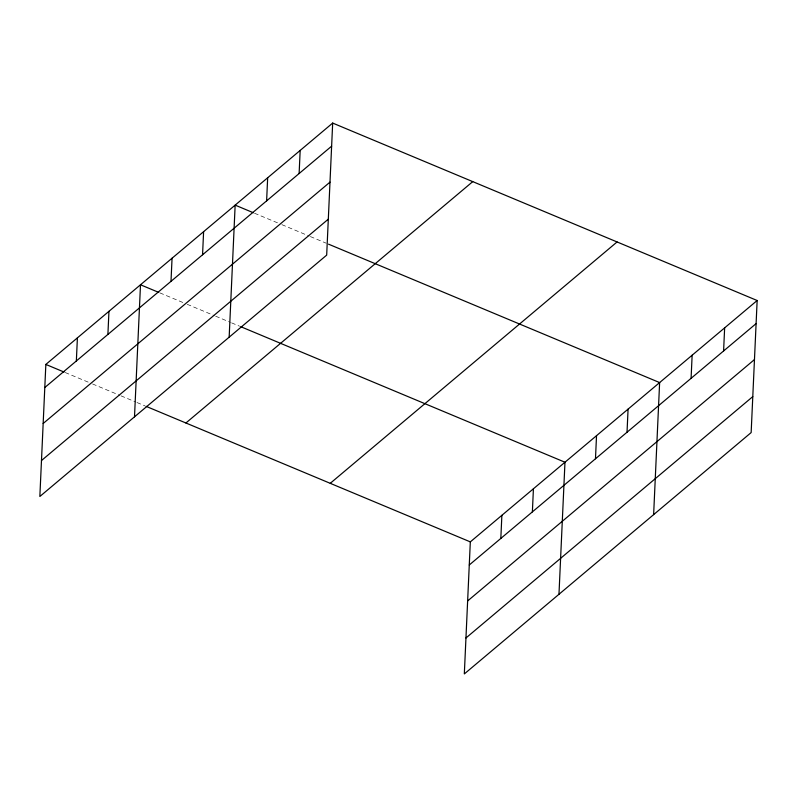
<?xml version="1.0" encoding="UTF-8"?>
<svg xmlns="http://www.w3.org/2000/svg" width="797" height="797" viewBox="0 0 797 797"><rect width="100%" height="100%" fill="white"/><g stroke="black" fill="none" stroke-linecap="round" stroke-linejoin="round"><path stroke-width="0.6" stroke-dasharray="3.98 2.99" d="M254.512 213.227L278.432 223.22M281.849 224.644L309.176 236.071M310.322 236.55L326.262 243.215M159.858 292.878L183.778 302.87M187.195 304.295L214.523 315.722M215.668 316.2L230.472 322.387M231.608 322.865L239.578 326.202M65.205 372.528L89.125 382.52M92.542 383.955L119.869 395.372M121.005 395.85L135.819 402.037M136.954 402.515L144.924 405.852"/><path stroke-width="1.2" d="M332.678 123.067L45.847 364.428L39.85 496.491L326.68 255.12L332.678 123.067L757.15 300.509L751.153 432.572L464.322 673.933L470.32 541.88L757.15 300.509M76.353 360.981L77.399 337.878M107.904 334.431L108.95 311.328M134.504 416.841L140.501 284.778L158.723 292.399M171.006 281.331L172.052 258.228M202.558 254.781L203.604 231.678M229.157 337.191L235.155 205.128L253.376 212.749M266.616 200.874L267.662 177.771M299.124 173.517L300.17 150.424M500.825 538.433L501.871 515.33M532.376 511.883L533.422 488.78M558.976 594.283L564.973 462.23L240.714 326.67M595.479 458.773L596.525 435.68M627.03 432.223L628.076 409.13M653.63 514.633L659.627 382.58L328.543 244.171M691.089 378.326L692.135 355.223M723.596 350.969L724.642 327.866M44.801 387.531L331.632 146.17M43.168 423.486L329.998 182.124M41.484 460.536L328.314 219.165M185.92 422.988L472.751 181.626M330.247 483.321L617.077 241.949M469.274 564.983L756.104 323.612M467.64 600.938L754.47 359.567M465.956 637.979L752.786 396.617M45.847 364.428L64.069 372.05M146.06 406.331L470.32 541.88"/></g></svg>
